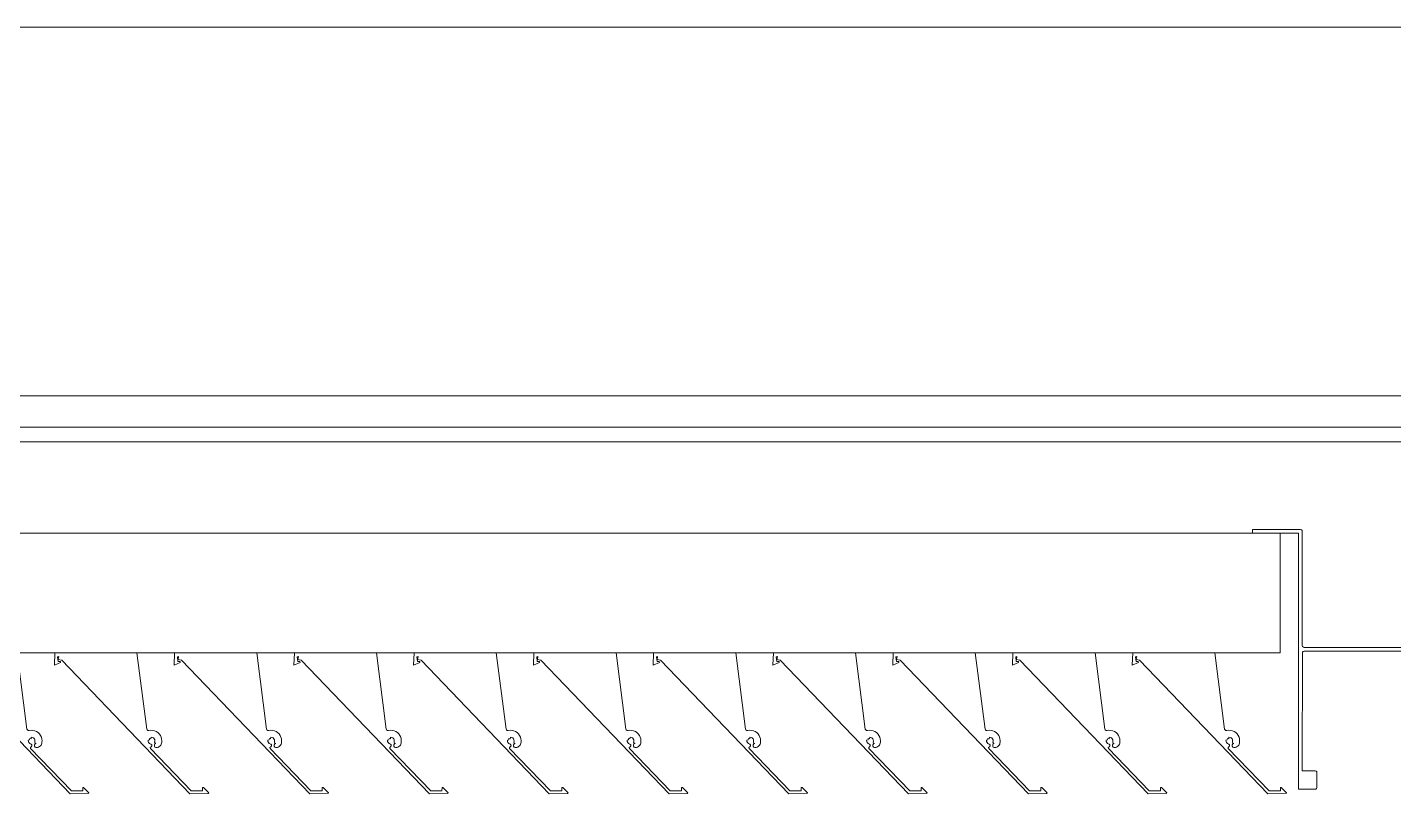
# Model space of a CAD drawing. Header units: millimetres. Extents: x -220592 to 404889, y -217665 to 38245.
# Drawn here: x 7808.1 to 7815.52, y -48120.48 to -48116.32 of the extents above; entities that cross this region are included whole.
import ezdxf

# ---------------------------------------------------------------- set-up
doc = ezdxf.new("R2010")
doc.units = ezdxf.units.MM
doc.linetypes.add('XKITLINE00', pattern=[0])
doc.layers.add('Part', color=7, linetype='Continuous', lineweight=0)

# ---------------------------------------------------------------- blocks, each defined once
blk = doc.blocks.new('*A15107')
at = {"layer": 'Part', "color": 7, "linetype": 'XKITLINE00', "lineweight": 0}
for p, q in [((90.53, 93.899559), (42.030015, 93.899559)), ((90.53, 91.899559), (42.030015, 91.899559))]:
    blk.add_line(p, q, dxfattribs=at)
blk = doc.blocks.new('*A15108')
at = {"layer": 'Part', "color": 7, "linetype": 'XKITLINE00', "lineweight": 0}
for p, q in [((42.279963, 91.730027), (90.279998, 91.729964)), ((42.279963, 91.650027), (90.279998, 91.649964))]:
    blk.add_line(p, q, dxfattribs=at)
blk = doc.blocks.new('*A15609')
at = {"layer": 'Part', "color": 7, "linetype": 'XKITLINE00', "lineweight": 0}
for p, q in [((77.106075, 91.154012), (77.106078, 91.174012)), ((77.356075, 91.153968), (77.106075, 91.154012)), ((77.106078, 91.174012), (77.366078, 91.173967)), ((77.355832, 89.763968), (77.356075, 91.153968)), ((77.366078, 91.173967), (77.371634, 91.17228)), ((77.371634, 91.17228), (77.375316, 91.167792)), ((77.375316, 91.167792), (77.375968, 90.543965)), ((78.335206, 90.539971), (78.336077, 91.163797)), ((78.336077, 91.163797), (78.337763, 91.169353)), ((78.337763, 91.169353), (78.342251, 91.173035)), ((78.342251, 91.173035), (78.606078, 91.17375)), ((78.356075, 91.153794), (78.355832, 89.763794)), ((78.606075, 91.15375), (78.356075, 91.153794)), ((78.606078, 91.17375), (78.606075, 91.15375)), ((77.375968, 90.543965), (77.377653, 90.538409)), ((77.376723, 90.507792), (77.37585, 89.863965)), ((77.380407, 90.512279), (77.376723, 90.507792)), ((77.377653, 90.538409), (77.38214, 90.534725)), ((77.385963, 90.513963), (77.380407, 90.512279)), ((77.38214, 90.534725), (77.385967, 90.533963)), ((78.32979, 90.513037), (77.385963, 90.513963)), ((77.385967, 90.533963), (78.325967, 90.533799)), ((78.325967, 90.533799), (78.331523, 90.535483)), ((78.334277, 90.509353), (78.32979, 90.513037)), ((78.331523, 90.535483), (78.335206, 90.539971)), ((78.335961, 90.503797), (78.334277, 90.509353)), ((78.33585, 89.863797), (78.335961, 90.503797)), ((77.37585, 89.863965), (77.44585, 89.863953)), ((77.44585, 89.863953), (77.451405, 89.862266)), ((77.451405, 89.862266), (77.455087, 89.857778)), ((77.455087, 89.857778), (77.455834, 89.773951)), ((78.255848, 89.853811), (78.257534, 89.859367)), ((78.256594, 89.769984), (78.255848, 89.853811)), ((78.257534, 89.859367), (78.262023, 89.863049)), ((78.262023, 89.863049), (78.33585, 89.863797)), ((77.449659, 89.764713), (77.355832, 89.763968)), ((77.454148, 89.768396), (77.449659, 89.764713)), ((77.455834, 89.773951), (77.454148, 89.768396)), ((78.260277, 89.765496), (78.256594, 89.769984)), ((78.265832, 89.76381), (78.260277, 89.765496)), ((78.355832, 89.763794), (78.265832, 89.76381))]:
    blk.add_line(p, q, dxfattribs=at)
blk = doc.blocks.new('*A15611')
at = {"layer": 'Part', "color": 7, "linetype": 'XKITLINE00', "lineweight": 0}
for p, q in [((63.45597, 90.504296), (63.45597, 91.154296)), ((63.45597, 91.154296), (77.255856, 91.154296)), ((77.255856, 90.504296), (77.255856, 91.154296)), ((63.45597, 90.504296), (77.255856, 90.504296))]:
    blk.add_line(p, q, dxfattribs=at)
blk = doc.blocks.new('*A15621')
at = {"layer": 'Part', "color": 7, "linetype": 'XKITLINE00', "lineweight": 0}
for p, q in [((69.955974, 90.504296), (69.95336, 90.436801)), ((69.971104, 90.482571), (69.977677, 90.484607)), ((69.974244, 90.457588), (69.971104, 90.482571)), ((69.977677, 90.484607), (69.974773, 90.467591)), ((70.454682, 90.090488), (70.401678, 90.504296)), ((69.95336, 90.436801), (69.986847, 90.452336)), ((69.986435, 90.457459), (69.974244, 90.457588)), ((69.974773, 90.467591), (69.993316, 90.464694)), ((69.986847, 90.452336), (69.986435, 90.457459)), ((69.993316, 90.464694), (70.689562, 89.739572)), ((70.456872, 90.085413), (70.454682, 90.090488)), ((70.461424, 90.082276), (70.456872, 90.085413)), ((70.466946, 90.082037), (70.461424, 90.082276)), ((70.46198, 90.029507), (70.46937, 90.031829)), ((70.462402, 90.022835), (70.46198, 90.029507)), ((70.47708, 90.083523), (70.466946, 90.082037)), ((70.46937, 90.031829), (70.470314, 90.038994)), ((70.470314, 90.038994), (70.477374, 90.037825)), ((70.487316, 90.083148), (70.47708, 90.083523)), ((70.477374, 90.037825), (70.47848, 90.04553)), ((70.47848, 90.04553), (70.484964, 90.044961)), ((70.484964, 90.044961), (70.490838, 90.042159)), ((70.497315, 90.080925), (70.487316, 90.083148)), ((70.490838, 90.042159), (70.49536, 90.037477)), ((70.49536, 90.037477), (70.497958, 90.031509)), ((70.506745, 90.076927), (70.497315, 90.080925)), ((70.498302, 90.025009), (70.497397, 90.019091)), ((70.497958, 90.031509), (70.498302, 90.025009)), ((70.515295, 90.071287), (70.506745, 90.076927)), ((70.522682, 90.064191), (70.515295, 90.071287)), ((70.52866, 90.055875), (70.522682, 90.064191)), ((70.533033, 90.046612), (70.52866, 90.055875)), ((70.535656, 90.036711), (70.533033, 90.046612)), ((70.536441, 90.026498), (70.535656, 90.036711)), ((70.536343, 90.019699), (70.536441, 90.026498)), ((70.465192, 90.016759), (70.462402, 90.022835)), ((70.469978, 90.012092), (70.465192, 90.016759)), ((70.477552, 90.008978), (70.469978, 90.012092)), ((70.473434, 89.990782), (70.478061, 89.994437)), ((70.474526, 89.985623), (70.473434, 89.990782)), ((70.695929, 89.754607), (70.474526, 89.985623)), ((70.481709, 90.004795), (70.477552, 90.008978)), ((70.478061, 89.994437), (70.481915, 89.998901)), ((70.481915, 89.998901), (70.481709, 90.004795)), ((70.499313, 90.009308), (70.496095, 90.004152)), ((70.496095, 90.004152), (70.496107, 89.998074)), ((70.496107, 89.998074), (70.499344, 89.99293)), ((70.497397, 90.019091), (70.499804, 90.01428)), ((70.504785, 90.01225), (70.499313, 90.009308)), ((70.499344, 89.99293), (70.504818, 89.99029)), ((70.499804, 90.01428), (70.504785, 90.01225)), ((70.504818, 89.99029), (70.512588, 89.990786)), ((70.512588, 89.990786), (70.518084, 89.992521)), ((70.518084, 89.992521), (70.523147, 89.995275)), ((70.523147, 89.995275), (70.52759, 89.998947)), ((70.52759, 89.998947), (70.531248, 90.0034)), ((70.531248, 90.0034), (70.533988, 90.00847)), ((70.533988, 90.00847), (70.535707, 90.013971)), ((70.535707, 90.013971), (70.536343, 90.019699)), ((70.689562, 89.739572), (70.788713, 89.740125)), ((70.757275, 89.75495), (70.695929, 89.754607)), ((70.757372, 89.77237), (70.757275, 89.75495)), ((70.762293, 89.773455), (70.757372, 89.77237)), ((70.791181, 89.744806), (70.762293, 89.773455)), ((70.788713, 89.740125), (70.791181, 89.744806))]:
    blk.add_line(p, q, dxfattribs=at)
blk = doc.blocks.new('*A15622')
at = {"layer": 'Part', "color": 7, "linetype": 'XKITLINE00', "lineweight": 0}
for p, q in [((70.605974, 90.504296), (70.60336, 90.436801)), ((70.621104, 90.482571), (70.627677, 90.484607)), ((70.624244, 90.457588), (70.621104, 90.482571)), ((70.627677, 90.484607), (70.624773, 90.467591)), ((71.104682, 90.090488), (71.051678, 90.504296)), ((70.60336, 90.436801), (70.636847, 90.452336)), ((70.636435, 90.457459), (70.624244, 90.457588)), ((70.624773, 90.467591), (70.643316, 90.464694)), ((70.636847, 90.452336), (70.636435, 90.457459)), ((70.643316, 90.464694), (71.339562, 89.739572)), ((71.106872, 90.085413), (71.104682, 90.090488)), ((71.111424, 90.082276), (71.106872, 90.085413)), ((71.116946, 90.082037), (71.111424, 90.082276)), ((71.11198, 90.029507), (71.11937, 90.031829)), ((71.112402, 90.022835), (71.11198, 90.029507)), ((71.12708, 90.083523), (71.116946, 90.082037)), ((71.11937, 90.031829), (71.120314, 90.038994)), ((71.120314, 90.038994), (71.127374, 90.037825)), ((71.137316, 90.083148), (71.12708, 90.083523)), ((71.127374, 90.037825), (71.12848, 90.04553)), ((71.12848, 90.04553), (71.134964, 90.044961)), ((71.134964, 90.044961), (71.140838, 90.042159)), ((71.147315, 90.080925), (71.137316, 90.083148)), ((71.140838, 90.042159), (71.14536, 90.037477)), ((71.14536, 90.037477), (71.147958, 90.031509)), ((71.156745, 90.076927), (71.147315, 90.080925)), ((71.148302, 90.025009), (71.147397, 90.019091)), ((71.147958, 90.031509), (71.148302, 90.025009)), ((71.165295, 90.071287), (71.156745, 90.076927)), ((71.172682, 90.064191), (71.165295, 90.071287)), ((71.17866, 90.055875), (71.172682, 90.064191)), ((71.183033, 90.046612), (71.17866, 90.055875)), ((71.185656, 90.036711), (71.183033, 90.046612)), ((71.186441, 90.026498), (71.185656, 90.036711)), ((71.186343, 90.019699), (71.186441, 90.026498)), ((71.115192, 90.016759), (71.112402, 90.022835)), ((71.119978, 90.012092), (71.115192, 90.016759)), ((71.127552, 90.008978), (71.119978, 90.012092)), ((71.123434, 89.990782), (71.128061, 89.994437)), ((71.124526, 89.985623), (71.123434, 89.990782)), ((71.345929, 89.754607), (71.124526, 89.985623)), ((71.131709, 90.004795), (71.127552, 90.008978)), ((71.128061, 89.994437), (71.131915, 89.998901)), ((71.131915, 89.998901), (71.131709, 90.004795)), ((71.149313, 90.009308), (71.146095, 90.004152)), ((71.146095, 90.004152), (71.146107, 89.998074)), ((71.146107, 89.998074), (71.149344, 89.99293)), ((71.147397, 90.019091), (71.149804, 90.01428)), ((71.154785, 90.01225), (71.149313, 90.009308)), ((71.149344, 89.99293), (71.154818, 89.99029)), ((71.149804, 90.01428), (71.154785, 90.01225)), ((71.154818, 89.99029), (71.162588, 89.990786)), ((71.162588, 89.990786), (71.168084, 89.992521)), ((71.168084, 89.992521), (71.173147, 89.995275)), ((71.173147, 89.995275), (71.17759, 89.998947)), ((71.17759, 89.998947), (71.181248, 90.0034)), ((71.181248, 90.0034), (71.183988, 90.00847)), ((71.183988, 90.00847), (71.185707, 90.013971)), ((71.185707, 90.013971), (71.186343, 90.019699)), ((71.339562, 89.739572), (71.438713, 89.740125)), ((71.407275, 89.75495), (71.345929, 89.754607)), ((71.407372, 89.77237), (71.407275, 89.75495)), ((71.412293, 89.773455), (71.407372, 89.77237)), ((71.441181, 89.744806), (71.412293, 89.773455)), ((71.438713, 89.740125), (71.441181, 89.744806))]:
    blk.add_line(p, q, dxfattribs=at)
blk = doc.blocks.new('*A15623')
at = {"layer": 'Part', "color": 7, "linetype": 'XKITLINE00', "lineweight": 0}
for p, q in [((71.255974, 90.504296), (71.25336, 90.436801)), ((71.271104, 90.482571), (71.277677, 90.484607)), ((71.274244, 90.457588), (71.271104, 90.482571)), ((71.277677, 90.484607), (71.274773, 90.467591)), ((71.754682, 90.090488), (71.701678, 90.504296)), ((71.25336, 90.436801), (71.286847, 90.452336)), ((71.286435, 90.457459), (71.274244, 90.457588)), ((71.274773, 90.467591), (71.293316, 90.464694)), ((71.286847, 90.452336), (71.286435, 90.457459)), ((71.293316, 90.464694), (71.989562, 89.739572)), ((71.756872, 90.085413), (71.754682, 90.090488)), ((71.761424, 90.082276), (71.756872, 90.085413)), ((71.766946, 90.082037), (71.761424, 90.082276)), ((71.76198, 90.029507), (71.76937, 90.031829)), ((71.762402, 90.022835), (71.76198, 90.029507)), ((71.77708, 90.083523), (71.766946, 90.082037)), ((71.76937, 90.031829), (71.770314, 90.038994)), ((71.770314, 90.038994), (71.777374, 90.037825)), ((71.787316, 90.083148), (71.77708, 90.083523)), ((71.777374, 90.037825), (71.77848, 90.04553)), ((71.77848, 90.04553), (71.784964, 90.044961)), ((71.784964, 90.044961), (71.790838, 90.042159)), ((71.797315, 90.080925), (71.787316, 90.083148)), ((71.790838, 90.042159), (71.79536, 90.037477)), ((71.79536, 90.037477), (71.797958, 90.031509)), ((71.806745, 90.076927), (71.797315, 90.080925)), ((71.798302, 90.025009), (71.797397, 90.019091)), ((71.797958, 90.031509), (71.798302, 90.025009)), ((71.815295, 90.071287), (71.806745, 90.076927)), ((71.822682, 90.064191), (71.815295, 90.071287)), ((71.82866, 90.055875), (71.822682, 90.064191)), ((71.833033, 90.046612), (71.82866, 90.055875)), ((71.835656, 90.036711), (71.833033, 90.046612)), ((71.836441, 90.026498), (71.835656, 90.036711)), ((71.836343, 90.019699), (71.836441, 90.026498)), ((71.765192, 90.016759), (71.762402, 90.022835)), ((71.769978, 90.012092), (71.765192, 90.016759)), ((71.777552, 90.008978), (71.769978, 90.012092)), ((71.773434, 89.990782), (71.778061, 89.994437)), ((71.774526, 89.985623), (71.773434, 89.990782)), ((71.995929, 89.754607), (71.774526, 89.985623)), ((71.781709, 90.004795), (71.777552, 90.008978)), ((71.778061, 89.994437), (71.781915, 89.998901)), ((71.781915, 89.998901), (71.781709, 90.004795)), ((71.799313, 90.009308), (71.796095, 90.004152)), ((71.796095, 90.004152), (71.796107, 89.998074)), ((71.796107, 89.998074), (71.799344, 89.99293)), ((71.797397, 90.019091), (71.799804, 90.01428)), ((71.804785, 90.01225), (71.799313, 90.009308)), ((71.799344, 89.99293), (71.804818, 89.99029)), ((71.799804, 90.01428), (71.804785, 90.01225)), ((71.804818, 89.99029), (71.812588, 89.990786)), ((71.812588, 89.990786), (71.818084, 89.992521)), ((71.818084, 89.992521), (71.823147, 89.995275)), ((71.823147, 89.995275), (71.82759, 89.998947)), ((71.82759, 89.998947), (71.831248, 90.0034)), ((71.831248, 90.0034), (71.833988, 90.00847)), ((71.833988, 90.00847), (71.835707, 90.013971)), ((71.835707, 90.013971), (71.836343, 90.019699)), ((71.989562, 89.739572), (72.088713, 89.740125)), ((72.057275, 89.75495), (71.995929, 89.754607)), ((72.057372, 89.77237), (72.057275, 89.75495)), ((72.062293, 89.773455), (72.057372, 89.77237)), ((72.091181, 89.744806), (72.062293, 89.773455)), ((72.088713, 89.740125), (72.091181, 89.744806))]:
    blk.add_line(p, q, dxfattribs=at)
blk = doc.blocks.new('*A15624')
at = {"layer": 'Part', "color": 7, "linetype": 'XKITLINE00', "lineweight": 0}
for p, q in [((71.905974, 90.504296), (71.90336, 90.436801)), ((71.921104, 90.482571), (71.927677, 90.484607)), ((71.924244, 90.457588), (71.921104, 90.482571)), ((71.927677, 90.484607), (71.924773, 90.467591)), ((72.404682, 90.090488), (72.351678, 90.504296)), ((71.90336, 90.436801), (71.936847, 90.452336)), ((71.936435, 90.457459), (71.924244, 90.457588)), ((71.924773, 90.467591), (71.943316, 90.464694)), ((71.936847, 90.452336), (71.936435, 90.457459)), ((71.943316, 90.464694), (72.639562, 89.739572)), ((72.406872, 90.085413), (72.404682, 90.090488)), ((72.411424, 90.082276), (72.406872, 90.085413)), ((72.416946, 90.082037), (72.411424, 90.082276)), ((72.41198, 90.029507), (72.41937, 90.031829)), ((72.412402, 90.022835), (72.41198, 90.029507)), ((72.42708, 90.083523), (72.416946, 90.082037)), ((72.41937, 90.031829), (72.420314, 90.038994)), ((72.420314, 90.038994), (72.427374, 90.037825)), ((72.437316, 90.083148), (72.42708, 90.083523)), ((72.427374, 90.037825), (72.42848, 90.04553)), ((72.42848, 90.04553), (72.434964, 90.044961)), ((72.434964, 90.044961), (72.440838, 90.042159)), ((72.447315, 90.080925), (72.437316, 90.083148)), ((72.440838, 90.042159), (72.44536, 90.037477)), ((72.44536, 90.037477), (72.447958, 90.031509)), ((72.456745, 90.076927), (72.447315, 90.080925)), ((72.448302, 90.025009), (72.447397, 90.019091)), ((72.447958, 90.031509), (72.448302, 90.025009)), ((72.465295, 90.071287), (72.456745, 90.076927)), ((72.472682, 90.064191), (72.465295, 90.071287)), ((72.47866, 90.055875), (72.472682, 90.064191)), ((72.483033, 90.046612), (72.47866, 90.055875)), ((72.485656, 90.036711), (72.483033, 90.046612)), ((72.486441, 90.026498), (72.485656, 90.036711)), ((72.486343, 90.019699), (72.486441, 90.026498)), ((72.415192, 90.016759), (72.412402, 90.022835)), ((72.419978, 90.012092), (72.415192, 90.016759)), ((72.427552, 90.008978), (72.419978, 90.012092)), ((72.423434, 89.990782), (72.428061, 89.994437)), ((72.424526, 89.985623), (72.423434, 89.990782)), ((72.645929, 89.754607), (72.424526, 89.985623)), ((72.431709, 90.004795), (72.427552, 90.008978)), ((72.428061, 89.994437), (72.431915, 89.998901)), ((72.431915, 89.998901), (72.431709, 90.004795)), ((72.449313, 90.009308), (72.446095, 90.004152)), ((72.446095, 90.004152), (72.446107, 89.998074)), ((72.446107, 89.998074), (72.449344, 89.99293)), ((72.447397, 90.019091), (72.449804, 90.01428)), ((72.454785, 90.01225), (72.449313, 90.009308)), ((72.449344, 89.99293), (72.454818, 89.99029)), ((72.449804, 90.01428), (72.454785, 90.01225)), ((72.454818, 89.99029), (72.462588, 89.990786)), ((72.462588, 89.990786), (72.468084, 89.992521)), ((72.468084, 89.992521), (72.473147, 89.995275)), ((72.473147, 89.995275), (72.47759, 89.998947)), ((72.47759, 89.998947), (72.481248, 90.0034)), ((72.481248, 90.0034), (72.483988, 90.00847)), ((72.483988, 90.00847), (72.485707, 90.013971)), ((72.485707, 90.013971), (72.486343, 90.019699)), ((72.639562, 89.739572), (72.738713, 89.740125)), ((72.707275, 89.75495), (72.645929, 89.754607)), ((72.707372, 89.77237), (72.707275, 89.75495)), ((72.712293, 89.773455), (72.707372, 89.77237)), ((72.741181, 89.744806), (72.712293, 89.773455)), ((72.738713, 89.740125), (72.741181, 89.744806))]:
    blk.add_line(p, q, dxfattribs=at)
blk = doc.blocks.new('*A15625')
at = {"layer": 'Part', "color": 7, "linetype": 'XKITLINE00', "lineweight": 0}
for p, q in [((72.555974, 90.504296), (72.55336, 90.436801)), ((72.571104, 90.482571), (72.577677, 90.484607)), ((72.574244, 90.457588), (72.571104, 90.482571)), ((72.577677, 90.484607), (72.574773, 90.467591)), ((73.054682, 90.090488), (73.001678, 90.504296)), ((72.55336, 90.436801), (72.586847, 90.452336)), ((72.586435, 90.457459), (72.574244, 90.457588)), ((72.574773, 90.467591), (72.593316, 90.464694)), ((72.586847, 90.452336), (72.586435, 90.457459)), ((72.593316, 90.464694), (73.289562, 89.739572)), ((73.056872, 90.085413), (73.054682, 90.090488)), ((73.061424, 90.082276), (73.056872, 90.085413)), ((73.066946, 90.082037), (73.061424, 90.082276)), ((73.06198, 90.029507), (73.06937, 90.031829)), ((73.062402, 90.022835), (73.06198, 90.029507)), ((73.07708, 90.083523), (73.066946, 90.082037)), ((73.06937, 90.031829), (73.070314, 90.038994)), ((73.070314, 90.038994), (73.077374, 90.037825)), ((73.087316, 90.083148), (73.07708, 90.083523)), ((73.077374, 90.037825), (73.07848, 90.04553)), ((73.07848, 90.04553), (73.084964, 90.044961)), ((73.084964, 90.044961), (73.090838, 90.042159)), ((73.097315, 90.080925), (73.087316, 90.083148)), ((73.090838, 90.042159), (73.09536, 90.037477)), ((73.09536, 90.037477), (73.097958, 90.031509)), ((73.106745, 90.076927), (73.097315, 90.080925)), ((73.098302, 90.025009), (73.097397, 90.019091)), ((73.097958, 90.031509), (73.098302, 90.025009)), ((73.115295, 90.071287), (73.106745, 90.076927)), ((73.122682, 90.064191), (73.115295, 90.071287)), ((73.12866, 90.055875), (73.122682, 90.064191)), ((73.133033, 90.046612), (73.12866, 90.055875)), ((73.135656, 90.036711), (73.133033, 90.046612)), ((73.136441, 90.026498), (73.135656, 90.036711)), ((73.136343, 90.019699), (73.136441, 90.026498)), ((73.065192, 90.016759), (73.062402, 90.022835)), ((73.069978, 90.012092), (73.065192, 90.016759)), ((73.077552, 90.008978), (73.069978, 90.012092)), ((73.073434, 89.990782), (73.078061, 89.994437)), ((73.074526, 89.985623), (73.073434, 89.990782)), ((73.295929, 89.754607), (73.074526, 89.985623)), ((73.081709, 90.004795), (73.077552, 90.008978)), ((73.078061, 89.994437), (73.081915, 89.998901)), ((73.081915, 89.998901), (73.081709, 90.004795)), ((73.099313, 90.009308), (73.096095, 90.004152)), ((73.096095, 90.004152), (73.096107, 89.998074)), ((73.096107, 89.998074), (73.099344, 89.99293)), ((73.097397, 90.019091), (73.099804, 90.01428)), ((73.104785, 90.01225), (73.099313, 90.009308)), ((73.099344, 89.99293), (73.104818, 89.99029)), ((73.099804, 90.01428), (73.104785, 90.01225)), ((73.104818, 89.99029), (73.112588, 89.990786)), ((73.112588, 89.990786), (73.118084, 89.992521)), ((73.118084, 89.992521), (73.123147, 89.995275)), ((73.123147, 89.995275), (73.12759, 89.998947)), ((73.12759, 89.998947), (73.131248, 90.0034)), ((73.131248, 90.0034), (73.133988, 90.00847)), ((73.133988, 90.00847), (73.135707, 90.013971)), ((73.135707, 90.013971), (73.136343, 90.019699)), ((73.289562, 89.739572), (73.388713, 89.740125)), ((73.357275, 89.75495), (73.295929, 89.754607)), ((73.357372, 89.77237), (73.357275, 89.75495)), ((73.362293, 89.773455), (73.357372, 89.77237)), ((73.391181, 89.744806), (73.362293, 89.773455)), ((73.388713, 89.740125), (73.391181, 89.744806))]:
    blk.add_line(p, q, dxfattribs=at)
blk = doc.blocks.new('*A15626')
at = {"layer": 'Part', "color": 7, "linetype": 'XKITLINE00', "lineweight": 0}
for p, q in [((73.205974, 90.504296), (73.20336, 90.436801)), ((73.221104, 90.482571), (73.227677, 90.484607)), ((73.224244, 90.457588), (73.221104, 90.482571)), ((73.227677, 90.484607), (73.224773, 90.467591)), ((73.704682, 90.090488), (73.651678, 90.504296)), ((73.20336, 90.436801), (73.236847, 90.452336)), ((73.236435, 90.457459), (73.224244, 90.457588)), ((73.224773, 90.467591), (73.243316, 90.464694)), ((73.236847, 90.452336), (73.236435, 90.457459)), ((73.243316, 90.464694), (73.939562, 89.739572)), ((73.706872, 90.085413), (73.704682, 90.090488)), ((73.711424, 90.082276), (73.706872, 90.085413)), ((73.716946, 90.082037), (73.711424, 90.082276)), ((73.71198, 90.029507), (73.71937, 90.031829)), ((73.712402, 90.022835), (73.71198, 90.029507)), ((73.72708, 90.083523), (73.716946, 90.082037)), ((73.71937, 90.031829), (73.720314, 90.038994)), ((73.720314, 90.038994), (73.727374, 90.037825)), ((73.737316, 90.083148), (73.72708, 90.083523)), ((73.727374, 90.037825), (73.72848, 90.04553)), ((73.72848, 90.04553), (73.734964, 90.044961)), ((73.734964, 90.044961), (73.740838, 90.042159)), ((73.747315, 90.080925), (73.737316, 90.083148)), ((73.740838, 90.042159), (73.74536, 90.037477)), ((73.74536, 90.037477), (73.747958, 90.031509)), ((73.756745, 90.076927), (73.747315, 90.080925)), ((73.748302, 90.025009), (73.747397, 90.019091)), ((73.747958, 90.031509), (73.748302, 90.025009)), ((73.765295, 90.071287), (73.756745, 90.076927)), ((73.772682, 90.064191), (73.765295, 90.071287)), ((73.77866, 90.055875), (73.772682, 90.064191)), ((73.783033, 90.046612), (73.77866, 90.055875)), ((73.785656, 90.036711), (73.783033, 90.046612)), ((73.786441, 90.026498), (73.785656, 90.036711)), ((73.786343, 90.019699), (73.786441, 90.026498)), ((73.715192, 90.016759), (73.712402, 90.022835)), ((73.719978, 90.012092), (73.715192, 90.016759)), ((73.727552, 90.008978), (73.719978, 90.012092)), ((73.723434, 89.990782), (73.728061, 89.994437)), ((73.724526, 89.985623), (73.723434, 89.990782)), ((73.945929, 89.754607), (73.724526, 89.985623)), ((73.731709, 90.004795), (73.727552, 90.008978)), ((73.728061, 89.994437), (73.731915, 89.998901)), ((73.731915, 89.998901), (73.731709, 90.004795)), ((73.749313, 90.009308), (73.746095, 90.004152)), ((73.746095, 90.004152), (73.746107, 89.998074)), ((73.746107, 89.998074), (73.749344, 89.99293)), ((73.747397, 90.019091), (73.749804, 90.01428)), ((73.754785, 90.01225), (73.749313, 90.009308)), ((73.749344, 89.99293), (73.754818, 89.99029)), ((73.749804, 90.01428), (73.754785, 90.01225)), ((73.754818, 89.99029), (73.762588, 89.990786)), ((73.762588, 89.990786), (73.768084, 89.992521)), ((73.768084, 89.992521), (73.773147, 89.995275)), ((73.773147, 89.995275), (73.77759, 89.998947)), ((73.77759, 89.998947), (73.781248, 90.0034)), ((73.781248, 90.0034), (73.783988, 90.00847)), ((73.783988, 90.00847), (73.785707, 90.013971)), ((73.785707, 90.013971), (73.786343, 90.019699)), ((73.939562, 89.739572), (74.038713, 89.740125)), ((74.007275, 89.75495), (73.945929, 89.754607)), ((74.007372, 89.77237), (74.007275, 89.75495)), ((74.012293, 89.773455), (74.007372, 89.77237)), ((74.041181, 89.744806), (74.012293, 89.773455)), ((74.038713, 89.740125), (74.041181, 89.744806))]:
    blk.add_line(p, q, dxfattribs=at)
blk = doc.blocks.new('*A15627')
at = {"layer": 'Part', "color": 7, "linetype": 'XKITLINE00', "lineweight": 0}
for p, q in [((73.855974, 90.504296), (73.85336, 90.436801)), ((73.871104, 90.482571), (73.877677, 90.484607)), ((73.874244, 90.457588), (73.871104, 90.482571)), ((73.877677, 90.484607), (73.874773, 90.467591)), ((74.354682, 90.090488), (74.301678, 90.504296)), ((73.85336, 90.436801), (73.886847, 90.452336)), ((73.886435, 90.457459), (73.874244, 90.457588)), ((73.874773, 90.467591), (73.893316, 90.464694)), ((73.886847, 90.452336), (73.886435, 90.457459)), ((73.893316, 90.464694), (74.589562, 89.739572)), ((74.356872, 90.085413), (74.354682, 90.090488)), ((74.361424, 90.082276), (74.356872, 90.085413)), ((74.366946, 90.082037), (74.361424, 90.082276)), ((74.36198, 90.029507), (74.36937, 90.031829)), ((74.362402, 90.022835), (74.36198, 90.029507)), ((74.37708, 90.083523), (74.366946, 90.082037)), ((74.36937, 90.031829), (74.370314, 90.038994)), ((74.370314, 90.038994), (74.377374, 90.037825)), ((74.387316, 90.083148), (74.37708, 90.083523)), ((74.377374, 90.037825), (74.37848, 90.04553)), ((74.37848, 90.04553), (74.384964, 90.044961)), ((74.384964, 90.044961), (74.390838, 90.042159)), ((74.397315, 90.080925), (74.387316, 90.083148)), ((74.390838, 90.042159), (74.39536, 90.037477)), ((74.39536, 90.037477), (74.397958, 90.031509)), ((74.406745, 90.076927), (74.397315, 90.080925)), ((74.398302, 90.025009), (74.397397, 90.019091)), ((74.397958, 90.031509), (74.398302, 90.025009)), ((74.415295, 90.071287), (74.406745, 90.076927)), ((74.422682, 90.064191), (74.415295, 90.071287)), ((74.42866, 90.055875), (74.422682, 90.064191)), ((74.433033, 90.046612), (74.42866, 90.055875)), ((74.435656, 90.036711), (74.433033, 90.046612)), ((74.436441, 90.026498), (74.435656, 90.036711)), ((74.436343, 90.019699), (74.436441, 90.026498)), ((74.365192, 90.016759), (74.362402, 90.022835)), ((74.369978, 90.012092), (74.365192, 90.016759)), ((74.377552, 90.008978), (74.369978, 90.012092)), ((74.373434, 89.990782), (74.378061, 89.994437)), ((74.374526, 89.985623), (74.373434, 89.990782)), ((74.595929, 89.754607), (74.374526, 89.985623)), ((74.381709, 90.004795), (74.377552, 90.008978)), ((74.378061, 89.994437), (74.381915, 89.998901)), ((74.381915, 89.998901), (74.381709, 90.004795)), ((74.399313, 90.009308), (74.396095, 90.004152)), ((74.396095, 90.004152), (74.396107, 89.998074)), ((74.396107, 89.998074), (74.399344, 89.99293)), ((74.397397, 90.019091), (74.399804, 90.01428)), ((74.404785, 90.01225), (74.399313, 90.009308)), ((74.399344, 89.99293), (74.404818, 89.99029)), ((74.399804, 90.01428), (74.404785, 90.01225)), ((74.404818, 89.99029), (74.412588, 89.990786)), ((74.412588, 89.990786), (74.418084, 89.992521)), ((74.418084, 89.992521), (74.423147, 89.995275)), ((74.423147, 89.995275), (74.42759, 89.998947)), ((74.42759, 89.998947), (74.431248, 90.0034)), ((74.431248, 90.0034), (74.433988, 90.00847)), ((74.433988, 90.00847), (74.435707, 90.013971)), ((74.435707, 90.013971), (74.436343, 90.019699)), ((74.589562, 89.739572), (74.688713, 89.740125)), ((74.657275, 89.75495), (74.595929, 89.754607)), ((74.657372, 89.77237), (74.657275, 89.75495)), ((74.662293, 89.773455), (74.657372, 89.77237)), ((74.691181, 89.744806), (74.662293, 89.773455)), ((74.688713, 89.740125), (74.691181, 89.744806))]:
    blk.add_line(p, q, dxfattribs=at)
blk = doc.blocks.new('*A15628')
at = {"layer": 'Part', "color": 7, "linetype": 'XKITLINE00', "lineweight": 0}
for p, q in [((74.505974, 90.504296), (74.50336, 90.436801)), ((74.521104, 90.482571), (74.527677, 90.484607)), ((74.524244, 90.457588), (74.521104, 90.482571)), ((74.527677, 90.484607), (74.524773, 90.467591)), ((75.004682, 90.090488), (74.951678, 90.504296)), ((74.50336, 90.436801), (74.536847, 90.452336)), ((74.536435, 90.457459), (74.524244, 90.457588)), ((74.524773, 90.467591), (74.543316, 90.464694)), ((74.536847, 90.452336), (74.536435, 90.457459)), ((74.543316, 90.464694), (75.239562, 89.739572)), ((75.006872, 90.085413), (75.004682, 90.090488)), ((75.011424, 90.082276), (75.006872, 90.085413)), ((75.016946, 90.082037), (75.011424, 90.082276)), ((75.01198, 90.029507), (75.01937, 90.031829)), ((75.012402, 90.022835), (75.01198, 90.029507)), ((75.02708, 90.083523), (75.016946, 90.082037)), ((75.01937, 90.031829), (75.020314, 90.038994)), ((75.020314, 90.038994), (75.027374, 90.037825)), ((75.037316, 90.083148), (75.02708, 90.083523)), ((75.027374, 90.037825), (75.02848, 90.04553)), ((75.02848, 90.04553), (75.034964, 90.044961)), ((75.034964, 90.044961), (75.040838, 90.042159)), ((75.047315, 90.080925), (75.037316, 90.083148)), ((75.040838, 90.042159), (75.04536, 90.037477)), ((75.04536, 90.037477), (75.047958, 90.031509)), ((75.056745, 90.076927), (75.047315, 90.080925)), ((75.048302, 90.025009), (75.047397, 90.019091)), ((75.047958, 90.031509), (75.048302, 90.025009)), ((75.065295, 90.071287), (75.056745, 90.076927)), ((75.072682, 90.064191), (75.065295, 90.071287)), ((75.07866, 90.055875), (75.072682, 90.064191)), ((75.083033, 90.046612), (75.07866, 90.055875)), ((75.085656, 90.036711), (75.083033, 90.046612)), ((75.086441, 90.026498), (75.085656, 90.036711)), ((75.086343, 90.019699), (75.086441, 90.026498)), ((75.015192, 90.016759), (75.012402, 90.022835)), ((75.019978, 90.012092), (75.015192, 90.016759)), ((75.027552, 90.008978), (75.019978, 90.012092)), ((75.023434, 89.990782), (75.028061, 89.994437)), ((75.024526, 89.985623), (75.023434, 89.990782)), ((75.245929, 89.754607), (75.024526, 89.985623)), ((75.031709, 90.004795), (75.027552, 90.008978)), ((75.028061, 89.994437), (75.031915, 89.998901)), ((75.031915, 89.998901), (75.031709, 90.004795)), ((75.049313, 90.009308), (75.046095, 90.004152)), ((75.046095, 90.004152), (75.046107, 89.998074)), ((75.046107, 89.998074), (75.049344, 89.99293)), ((75.047397, 90.019091), (75.049804, 90.01428)), ((75.054785, 90.01225), (75.049313, 90.009308)), ((75.049344, 89.99293), (75.054818, 89.99029)), ((75.049804, 90.01428), (75.054785, 90.01225)), ((75.054818, 89.99029), (75.062588, 89.990786)), ((75.062588, 89.990786), (75.068084, 89.992521)), ((75.068084, 89.992521), (75.073147, 89.995275)), ((75.073147, 89.995275), (75.07759, 89.998947)), ((75.07759, 89.998947), (75.081248, 90.0034)), ((75.081248, 90.0034), (75.083988, 90.00847)), ((75.083988, 90.00847), (75.085707, 90.013971)), ((75.085707, 90.013971), (75.086343, 90.019699)), ((75.239562, 89.739572), (75.338713, 89.740125)), ((75.307275, 89.75495), (75.245929, 89.754607)), ((75.307372, 89.77237), (75.307275, 89.75495)), ((75.312293, 89.773455), (75.307372, 89.77237)), ((75.341181, 89.744806), (75.312293, 89.773455)), ((75.338713, 89.740125), (75.341181, 89.744806))]:
    blk.add_line(p, q, dxfattribs=at)
blk = doc.blocks.new('*A15629')
at = {"layer": 'Part', "color": 7, "linetype": 'XKITLINE00', "lineweight": 0}
for p, q in [((75.155974, 90.504296), (75.15336, 90.436801)), ((75.171104, 90.482571), (75.177677, 90.484607)), ((75.174244, 90.457588), (75.171104, 90.482571)), ((75.177677, 90.484607), (75.174773, 90.467591)), ((75.654682, 90.090488), (75.601678, 90.504296)), ((75.15336, 90.436801), (75.186847, 90.452336)), ((75.186435, 90.457459), (75.174244, 90.457588)), ((75.174773, 90.467591), (75.193316, 90.464694)), ((75.186847, 90.452336), (75.186435, 90.457459)), ((75.193316, 90.464694), (75.889562, 89.739572)), ((75.656872, 90.085413), (75.654682, 90.090488)), ((75.661424, 90.082276), (75.656872, 90.085413)), ((75.666946, 90.082037), (75.661424, 90.082276)), ((75.66198, 90.029507), (75.66937, 90.031829)), ((75.662402, 90.022835), (75.66198, 90.029507)), ((75.67708, 90.083523), (75.666946, 90.082037)), ((75.66937, 90.031829), (75.670314, 90.038994)), ((75.670314, 90.038994), (75.677374, 90.037825)), ((75.687316, 90.083148), (75.67708, 90.083523)), ((75.677374, 90.037825), (75.67848, 90.04553)), ((75.67848, 90.04553), (75.684964, 90.044961)), ((75.684964, 90.044961), (75.690838, 90.042159)), ((75.697315, 90.080925), (75.687316, 90.083148)), ((75.690838, 90.042159), (75.69536, 90.037477)), ((75.69536, 90.037477), (75.697958, 90.031509)), ((75.706745, 90.076927), (75.697315, 90.080925)), ((75.698302, 90.025009), (75.697397, 90.019091)), ((75.697958, 90.031509), (75.698302, 90.025009)), ((75.715295, 90.071287), (75.706745, 90.076927)), ((75.722682, 90.064191), (75.715295, 90.071287)), ((75.72866, 90.055875), (75.722682, 90.064191)), ((75.733033, 90.046612), (75.72866, 90.055875)), ((75.735656, 90.036711), (75.733033, 90.046612)), ((75.736441, 90.026498), (75.735656, 90.036711)), ((75.736343, 90.019699), (75.736441, 90.026498)), ((75.665192, 90.016759), (75.662402, 90.022835)), ((75.669978, 90.012092), (75.665192, 90.016759)), ((75.677552, 90.008978), (75.669978, 90.012092)), ((75.673434, 89.990782), (75.678061, 89.994437)), ((75.674526, 89.985623), (75.673434, 89.990782)), ((75.895929, 89.754607), (75.674526, 89.985623)), ((75.681709, 90.004795), (75.677552, 90.008978)), ((75.678061, 89.994437), (75.681915, 89.998901)), ((75.681915, 89.998901), (75.681709, 90.004795)), ((75.699313, 90.009308), (75.696095, 90.004152)), ((75.696095, 90.004152), (75.696107, 89.998074)), ((75.696107, 89.998074), (75.699344, 89.99293)), ((75.697397, 90.019091), (75.699804, 90.01428)), ((75.704785, 90.01225), (75.699313, 90.009308)), ((75.699344, 89.99293), (75.704818, 89.99029)), ((75.699804, 90.01428), (75.704785, 90.01225)), ((75.704818, 89.99029), (75.712588, 89.990786)), ((75.712588, 89.990786), (75.718084, 89.992521)), ((75.718084, 89.992521), (75.723147, 89.995275)), ((75.723147, 89.995275), (75.72759, 89.998947)), ((75.72759, 89.998947), (75.731248, 90.0034)), ((75.731248, 90.0034), (75.733988, 90.00847)), ((75.733988, 90.00847), (75.735707, 90.013971)), ((75.735707, 90.013971), (75.736343, 90.019699)), ((75.889562, 89.739572), (75.988713, 89.740125)), ((75.957275, 89.75495), (75.895929, 89.754607)), ((75.957372, 89.77237), (75.957275, 89.75495)), ((75.962293, 89.773455), (75.957372, 89.77237)), ((75.991181, 89.744806), (75.962293, 89.773455)), ((75.988713, 89.740125), (75.991181, 89.744806))]:
    blk.add_line(p, q, dxfattribs=at)
blk = doc.blocks.new('*A15630')
at = {"layer": 'Part', "color": 7, "linetype": 'XKITLINE00', "lineweight": 0}
for p, q in [((75.805974, 90.504296), (75.80336, 90.436801)), ((75.821104, 90.482571), (75.827677, 90.484607)), ((75.824244, 90.457588), (75.821104, 90.482571)), ((75.827677, 90.484607), (75.824773, 90.467591)), ((76.304682, 90.090488), (76.251678, 90.504296)), ((75.80336, 90.436801), (75.836847, 90.452336)), ((75.836435, 90.457459), (75.824244, 90.457588)), ((75.824773, 90.467591), (75.843316, 90.464694)), ((75.836847, 90.452336), (75.836435, 90.457459)), ((75.843316, 90.464694), (76.539562, 89.739572)), ((76.306872, 90.085413), (76.304682, 90.090488)), ((76.311424, 90.082276), (76.306872, 90.085413)), ((76.316946, 90.082037), (76.311424, 90.082276)), ((76.31198, 90.029507), (76.31937, 90.031829)), ((76.312402, 90.022835), (76.31198, 90.029507)), ((76.32708, 90.083523), (76.316946, 90.082037)), ((76.31937, 90.031829), (76.320314, 90.038994)), ((76.320314, 90.038994), (76.327374, 90.037825)), ((76.337316, 90.083148), (76.32708, 90.083523)), ((76.327374, 90.037825), (76.32848, 90.04553)), ((76.32848, 90.04553), (76.334964, 90.044961)), ((76.334964, 90.044961), (76.340838, 90.042159)), ((76.347315, 90.080925), (76.337316, 90.083148)), ((76.340838, 90.042159), (76.34536, 90.037477)), ((76.34536, 90.037477), (76.347958, 90.031509)), ((76.356745, 90.076927), (76.347315, 90.080925)), ((76.348302, 90.025009), (76.347397, 90.019091)), ((76.347958, 90.031509), (76.348302, 90.025009)), ((76.365295, 90.071287), (76.356745, 90.076927)), ((76.372682, 90.064191), (76.365295, 90.071287)), ((76.37866, 90.055875), (76.372682, 90.064191)), ((76.383033, 90.046612), (76.37866, 90.055875)), ((76.385656, 90.036711), (76.383033, 90.046612)), ((76.386441, 90.026498), (76.385656, 90.036711)), ((76.386343, 90.019699), (76.386441, 90.026498)), ((76.315192, 90.016759), (76.312402, 90.022835)), ((76.319978, 90.012092), (76.315192, 90.016759)), ((76.327552, 90.008978), (76.319978, 90.012092)), ((76.323434, 89.990782), (76.328061, 89.994437)), ((76.324526, 89.985623), (76.323434, 89.990782)), ((76.545929, 89.754607), (76.324526, 89.985623)), ((76.331709, 90.004795), (76.327552, 90.008978)), ((76.328061, 89.994437), (76.331915, 89.998901)), ((76.331915, 89.998901), (76.331709, 90.004795)), ((76.349313, 90.009308), (76.346095, 90.004152)), ((76.346095, 90.004152), (76.346107, 89.998074)), ((76.346107, 89.998074), (76.349344, 89.99293)), ((76.347397, 90.019091), (76.349804, 90.01428)), ((76.354785, 90.01225), (76.349313, 90.009308)), ((76.349344, 89.99293), (76.354818, 89.99029)), ((76.349804, 90.01428), (76.354785, 90.01225)), ((76.354818, 89.99029), (76.362588, 89.990786)), ((76.362588, 89.990786), (76.368084, 89.992521)), ((76.368084, 89.992521), (76.373147, 89.995275)), ((76.373147, 89.995275), (76.37759, 89.998947)), ((76.37759, 89.998947), (76.381248, 90.0034)), ((76.381248, 90.0034), (76.383988, 90.00847)), ((76.383988, 90.00847), (76.385707, 90.013971)), ((76.385707, 90.013971), (76.386343, 90.019699)), ((76.539562, 89.739572), (76.638713, 89.740125)), ((76.607275, 89.75495), (76.545929, 89.754607)), ((76.607372, 89.77237), (76.607275, 89.75495)), ((76.612293, 89.773455), (76.607372, 89.77237)), ((76.641181, 89.744806), (76.612293, 89.773455)), ((76.638713, 89.740125), (76.641181, 89.744806))]:
    blk.add_line(p, q, dxfattribs=at)
blk = doc.blocks.new('*A15631')
at = {"layer": 'Part', "color": 7, "linetype": 'XKITLINE00', "lineweight": 0}
for p, q in [((76.455974, 90.504296), (76.45336, 90.436801)), ((76.471104, 90.482571), (76.477677, 90.484607)), ((76.474244, 90.457588), (76.471104, 90.482571)), ((76.477677, 90.484607), (76.474773, 90.467591)), ((76.954682, 90.090488), (76.901678, 90.504296)), ((76.45336, 90.436801), (76.486847, 90.452336)), ((76.486435, 90.457459), (76.474244, 90.457588)), ((76.474773, 90.467591), (76.493316, 90.464694)), ((76.486847, 90.452336), (76.486435, 90.457459)), ((76.493316, 90.464694), (77.189562, 89.739572)), ((76.956872, 90.085413), (76.954682, 90.090488)), ((76.961424, 90.082276), (76.956872, 90.085413)), ((76.966946, 90.082037), (76.961424, 90.082276)), ((76.96198, 90.029507), (76.96937, 90.031829)), ((76.962402, 90.022835), (76.96198, 90.029507)), ((76.97708, 90.083523), (76.966946, 90.082037)), ((76.96937, 90.031829), (76.970314, 90.038994)), ((76.970314, 90.038994), (76.977374, 90.037825)), ((76.987316, 90.083148), (76.97708, 90.083523)), ((76.977374, 90.037825), (76.97848, 90.04553)), ((76.97848, 90.04553), (76.984964, 90.044961)), ((76.984964, 90.044961), (76.990838, 90.042159)), ((76.997315, 90.080925), (76.987316, 90.083148)), ((76.990838, 90.042159), (76.99536, 90.037477)), ((76.99536, 90.037477), (76.997958, 90.031509)), ((77.006745, 90.076927), (76.997315, 90.080925)), ((76.998302, 90.025009), (76.997397, 90.019091)), ((76.997958, 90.031509), (76.998302, 90.025009)), ((77.015295, 90.071287), (77.006745, 90.076927)), ((77.022682, 90.064191), (77.015295, 90.071287)), ((77.02866, 90.055875), (77.022682, 90.064191)), ((77.033033, 90.046612), (77.02866, 90.055875)), ((77.035656, 90.036711), (77.033033, 90.046612)), ((77.036441, 90.026498), (77.035656, 90.036711)), ((77.036343, 90.019699), (77.036441, 90.026498)), ((76.965192, 90.016759), (76.962402, 90.022835)), ((76.969978, 90.012092), (76.965192, 90.016759)), ((76.977552, 90.008978), (76.969978, 90.012092)), ((76.973434, 89.990782), (76.978061, 89.994437)), ((76.974526, 89.985623), (76.973434, 89.990782)), ((77.195929, 89.754607), (76.974526, 89.985623)), ((76.981709, 90.004795), (76.977552, 90.008978)), ((76.978061, 89.994437), (76.981915, 89.998901)), ((76.981915, 89.998901), (76.981709, 90.004795)), ((76.999313, 90.009308), (76.996095, 90.004152)), ((76.996095, 90.004152), (76.996107, 89.998074)), ((76.996107, 89.998074), (76.999344, 89.99293)), ((76.997397, 90.019091), (76.999804, 90.01428)), ((77.004785, 90.01225), (76.999313, 90.009308)), ((76.999344, 89.99293), (77.004818, 89.99029)), ((76.999804, 90.01428), (77.004785, 90.01225)), ((77.004818, 89.99029), (77.012588, 89.990786)), ((77.012588, 89.990786), (77.018084, 89.992521)), ((77.018084, 89.992521), (77.023147, 89.995275)), ((77.023147, 89.995275), (77.02759, 89.998947)), ((77.02759, 89.998947), (77.031248, 90.0034)), ((77.031248, 90.0034), (77.033988, 90.00847)), ((77.033988, 90.00847), (77.035707, 90.013971)), ((77.035707, 90.013971), (77.036343, 90.019699)), ((77.189562, 89.739572), (77.288713, 89.740125)), ((77.257275, 89.75495), (77.195929, 89.754607)), ((77.257372, 89.77237), (77.257275, 89.75495)), ((77.262293, 89.773455), (77.257372, 89.77237)), ((77.291181, 89.744806), (77.262293, 89.773455)), ((77.288713, 89.740125), (77.291181, 89.744806))]:
    blk.add_line(p, q, dxfattribs=at)

msp = doc.modelspace()

# ---------------------------------------------------------------- block references
at = {"color": 7, "lineweight": 0}
for name in ['*A15107', '*A15108', '*A15611', '*A15609', '*A15621', '*A15622', '*A15623', '*A15624', '*A15625', '*A15626', '*A15627', '*A15628', '*A15629', '*A15630', '*A15631']:
    msp.add_blockref(name, (7737.6457, -48210.2152), dxfattribs=at)

doc.saveas('drawing.dxf')
